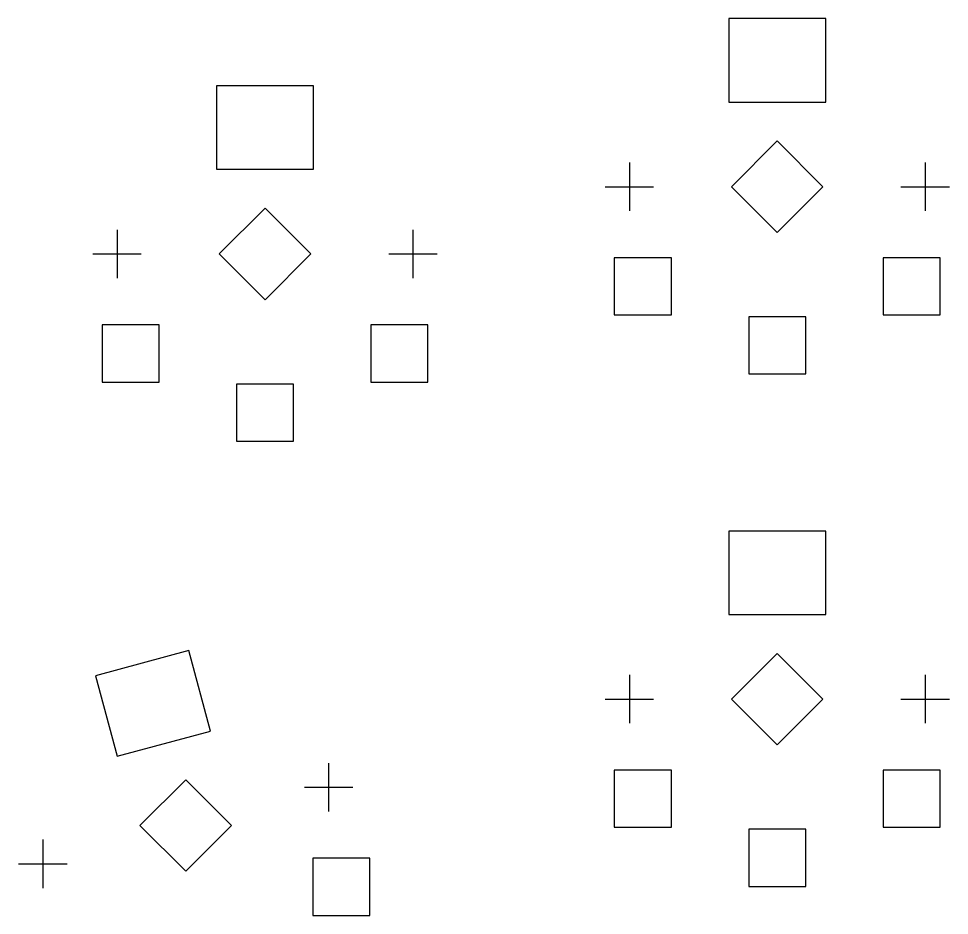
# Model space of a CAD drawing. Extents: x 80 to 226, y -166 to -35.
# Drawn here: x 111.39 to 146, y -131.74 to -98.4 of the extents above; entities that cross this region are included whole.
import ezdxf

# ---------------------------------------------------------------- set-up
doc = ezdxf.new("R2010")
doc.units = 0
doc.layers.add('BLACK', color=7, linetype='CONTINUOUS')

msp = doc.modelspace()

# ---------------------------------------------------------------- linework, layer by layer
at = {"layer": 'BLACK', "linetype": 'CONTINUOUS'}
for p, q in [((137.8, -98.401001), (137.8, -101.501001)), ((141.4, -98.401001), (137.8, -98.401001)), ((141.4, -101.501001), (141.4, -98.401001)), ((118.75, -100.901), (118.75, -104.001)), ((122.35, -100.901), (118.75, -100.901)), ((122.35, -104.001), (122.35, -100.901)), ((137.8, -101.501001), (141.4, -101.501001)), ((139.6, -102.950001), (137.9, -104.650001)), ((141.3, -104.650001), (139.6, -102.950001)), ((134.1, -103.750001), (134.1, -105.550001)), ((145.1, -103.750001), (145.1, -105.550001)), ((118.75, -104.001), (122.35, -104.001)), ((133.2, -104.650001), (135, -104.650001)), ((137.9, -104.650001), (139.6, -106.350001)), ((139.6, -106.350001), (141.3, -104.650001)), ((144.2, -104.650001), (146, -104.650001)), ((120.55, -105.45), (118.85, -107.15)), ((122.25, -107.15), (120.55, -105.45)), ((115.05, -106.25), (115.05, -108.05)), ((126.05, -106.25), (126.05, -108.05)), ((114.15, -107.15), (115.95, -107.15)), ((118.85, -107.15), (120.55, -108.85)), ((120.55, -108.85), (122.25, -107.15)), ((125.15, -107.15), (126.95, -107.15)), ((135.66067, -107.289331), (133.53933, -107.289331)), ((133.53933, -107.289331), (133.53933, -109.410671)), ((135.66067, -109.410671), (135.66067, -107.289331)), ((145.66067, -107.289331), (143.53933, -107.289331)), ((143.53933, -107.289331), (143.53933, -109.410671)), ((145.66067, -109.410671), (145.66067, -107.289331)), ((133.53933, -109.410671), (135.66067, -109.410671)), ((140.66067, -109.489331), (138.53933, -109.489331)), ((138.53933, -109.489331), (138.53933, -111.610671)), ((140.66067, -111.610671), (140.66067, -109.489331)), ((143.53933, -109.410671), (145.66067, -109.410671)), ((116.61067, -109.78933), (114.48933, -109.78933)), ((114.48933, -109.78933), (114.48933, -111.91067)), ((116.61067, -111.91067), (116.61067, -109.78933)), ((126.61067, -109.78933), (124.48933, -109.78933)), ((124.48933, -109.78933), (124.48933, -111.91067)), ((126.61067, -111.91067), (126.61067, -109.78933)), ((138.53933, -111.610671), (140.66067, -111.610671)), ((114.48933, -111.91067), (116.61067, -111.91067)), ((121.61067, -111.98933), (119.48933, -111.98933)), ((119.48933, -111.98933), (119.48933, -114.11067)), ((121.61067, -114.11067), (121.61067, -111.98933)), ((124.48933, -111.91067), (126.61067, -111.91067)), ((119.48933, -114.11067), (121.61067, -114.11067)), ((137.799999, -117.451), (137.799999, -120.551)), ((141.399999, -117.451), (137.799999, -117.451)), ((141.399999, -120.551), (141.399999, -117.451)), ((137.799999, -120.551), (141.399999, -120.551)), ((117.721306, -121.898055), (114.243973, -122.829804)), ((118.523645, -124.892425), (117.721306, -121.898055)), ((139.599999, -122), (137.899999, -123.7)), ((141.299999, -123.7), (139.599999, -122)), ((114.243973, -122.829804), (115.046312, -125.824174)), ((134.099999, -122.8), (134.099999, -124.6)), ((145.099999, -122.8), (145.099999, -124.6)), ((133.199999, -123.7), (134.999999, -123.7)), ((137.899999, -123.7), (139.599999, -125.4)), ((139.599999, -125.4), (141.299999, -123.7)), ((144.199999, -123.7), (145.999999, -123.7)), ((115.046312, -125.824174), (118.523645, -124.892425)), ((122.912592, -126.076495), (122.912592, -127.876495)), ((135.660669, -126.33933), (133.539329, -126.33933)), ((133.539329, -126.33933), (133.539329, -128.46067)), ((135.660669, -128.46067), (135.660669, -126.33933)), ((145.660669, -126.33933), (143.539329, -126.33933)), ((143.539329, -126.33933), (143.539329, -128.46067)), ((145.660669, -128.46067), (145.660669, -126.33933)), ((117.6, -126.7), (115.9, -128.4)), ((119.3, -128.4), (117.6, -126.7)), ((122.012592, -126.976495), (123.812592, -126.976495)), ((115.9, -128.4), (117.6, -130.1)), ((117.6, -130.1), (119.3, -128.4)), ((133.539329, -128.46067), (135.660669, -128.46067)), ((140.660669, -128.53933), (138.539329, -128.53933)), ((138.539329, -128.53933), (138.539329, -130.66067)), ((140.660669, -130.66067), (140.660669, -128.53933)), ((143.539329, -128.46067), (145.660669, -128.46067)), ((112.287408, -128.923505), (112.287408, -130.723505)), ((124.44793, -129.61916), (122.32659, -129.61916)), ((122.32659, -129.61916), (122.32659, -131.7405)), ((124.44793, -131.7405), (124.44793, -129.61916)), ((111.387408, -129.823505), (113.187408, -129.823505)), ((138.539329, -130.66067), (140.660669, -130.66067)), ((122.32659, -131.7405), (124.44793, -131.7405))]:
    msp.add_line(p, q, dxfattribs=at)

doc.saveas('drawing.dxf')
